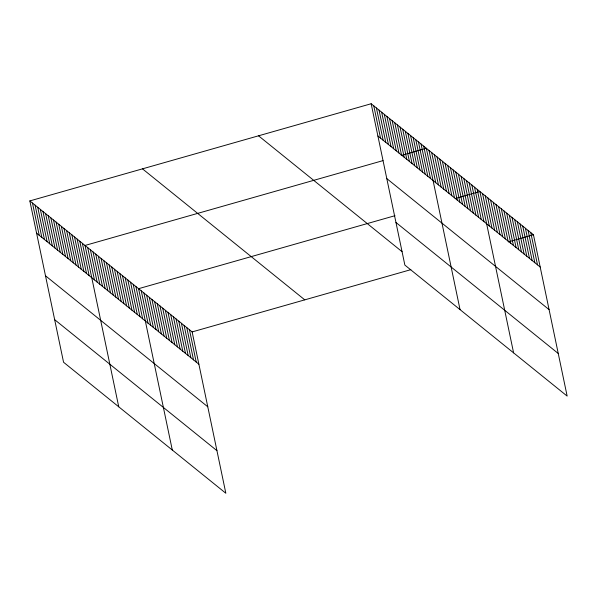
<?xml version="1.0" encoding="UTF-8"?>
<svg xmlns="http://www.w3.org/2000/svg" width="597" height="597" viewBox="0 0 597 597"><rect width="100%" height="100%" fill="white"/><g stroke="black" fill="none" stroke-linecap="round" stroke-linejoin="round"><path stroke-width="0.9" d="M29.85 200.913L192.137 331.917L225.838 493.256L63.558 362.252L29.85 200.913L371.162 103.744L533.442 234.748L567.15 396.087L404.863 265.083L371.162 103.744M383.013 160.615L85.028 245.457L118.736 406.796M401.214 155.436L426.333 148.28L460.041 309.619M394.983 215.689L138.579 288.687L172.287 450.026M455.63 198.42L479.891 191.518L513.599 352.857M192.137 331.917L410.863 269.65M508.316 241.904L533.442 234.748M377.901 136.019L540.188 267.023M386.804 178.607L549.083 309.612M395.968 222.487L558.255 353.499M258.531 135.81L402.072 251.68M142.482 168.847L304.768 299.851M36.596 233.188L198.876 364.2M45.491 275.784L207.778 406.788M54.655 319.664L216.942 450.668M530.77 232.584L537.509 264.867M528.091 230.427L534.83 262.702M525.412 228.263L532.151 260.538M522.733 226.099L529.479 258.382M520.054 223.942L526.8 256.217M517.375 221.778L524.121 254.053M514.704 219.614L521.442 251.897M512.025 217.457L518.763 249.733M509.345 215.293L516.092 247.568M506.666 213.129L513.413 245.412M503.987 210.972L510.733 243.248M501.308 208.808L508.054 241.084M498.637 206.644L505.375 238.927M495.958 204.487L502.696 236.763M493.279 202.323L500.025 234.599M490.6 200.159L497.346 232.442M487.921 198.003L494.667 230.278M485.249 195.838L491.988 228.114M482.57 193.674L489.309 225.957M477.212 189.353L483.958 221.629M474.533 187.189L481.279 219.472M471.854 185.033L478.6 217.308M469.182 182.869L475.921 215.144M466.503 180.704L473.242 212.987M463.824 178.548L470.57 210.823M461.145 176.384L467.891 208.659M458.466 174.22L465.212 206.502M455.795 172.063L462.533 204.338M453.116 169.899L459.854 202.174M450.437 167.735L457.175 200.017M447.757 165.578L454.504 197.853M445.078 163.414L451.825 195.689M442.399 161.25L449.145 193.532M439.728 159.093L446.466 191.368M437.049 156.929L443.787 189.204M434.37 154.765L441.116 187.048M431.691 152.608L438.437 184.883M429.012 150.444L435.758 182.719M423.706 146.161L430.452 178.436M421.079 144.041L427.825 176.316M418.452 141.922L425.198 174.197M415.825 139.802L422.572 172.078M413.199 137.676L419.945 169.958M410.572 135.556L417.318 167.832M407.945 133.437L414.684 165.712M405.318 131.318L412.057 163.593M402.691 129.191L409.43 161.474M400.065 127.071L406.803 159.347M397.438 124.952L404.176 157.227M394.804 122.833L401.55 155.108M392.177 120.706L398.923 152.989M389.55 118.587L396.296 150.869M386.923 116.467L393.669 148.743M384.296 114.348L391.042 146.623M381.67 112.229L388.416 144.504M379.043 110.102L385.781 142.385M376.416 107.982L383.155 140.258M373.789 105.863L380.528 138.138M189.458 329.76L196.204 362.036M186.779 327.596L193.525 359.872M184.1 325.432L190.846 357.715M181.421 323.275L188.167 355.551M178.749 321.111L185.488 353.387M176.07 318.947L182.809 351.23M173.391 316.791L180.137 349.066M170.712 314.626L177.458 346.902M168.033 312.462L174.779 344.745M165.362 310.306L172.1 342.581M162.683 308.142L169.421 340.417M160.003 305.977L166.742 338.26M157.324 303.821L164.071 336.096M154.645 301.657L161.391 333.932M151.966 299.493L158.712 331.775M149.295 297.336L156.033 329.611M146.616 295.172L153.354 327.447M143.937 293.008L150.683 325.29M141.258 290.851L148.004 323.126M135.9 286.523L142.646 318.805M133.228 284.366L139.967 316.641M130.549 282.202L137.288 314.477M127.87 280.038L134.616 312.321M125.191 277.881L131.937 310.156M122.512 275.717L129.258 307.992M119.84 273.553L126.579 305.836M117.161 271.396L123.9 303.672M114.482 269.232L121.228 301.507M111.803 267.075L118.549 299.351M109.124 264.911L115.87 297.187M106.445 262.747L113.191 295.022M103.774 260.59L110.512 292.866M101.094 258.426L107.833 290.702M98.415 256.262L105.162 288.538M95.736 254.106L102.483 286.381M93.057 251.941L99.803 284.217M90.386 249.777L97.124 282.053M87.707 247.621L94.445 279.896M82.401 243.337L89.14 275.613M79.774 241.21L86.513 273.493M77.147 239.091L83.886 271.366M74.521 236.972L81.259 269.247M71.886 234.852L78.632 267.128M69.259 232.733L76.006 265.008M66.633 230.606L73.379 262.889M64.006 228.487L70.752 260.762M61.379 226.367L68.125 258.643M58.752 224.248L65.498 256.523M56.125 222.121L62.864 254.404M53.499 220.002L60.237 252.277M50.872 217.883L57.611 250.158M48.245 215.763L54.984 248.039M45.618 213.636L52.357 245.919M42.984 211.517L49.73 243.792M40.357 209.398L47.103 241.673M37.73 207.278L44.477 239.554M35.104 205.159L41.85 237.434M32.477 203.032L39.223 235.315"/></g></svg>
